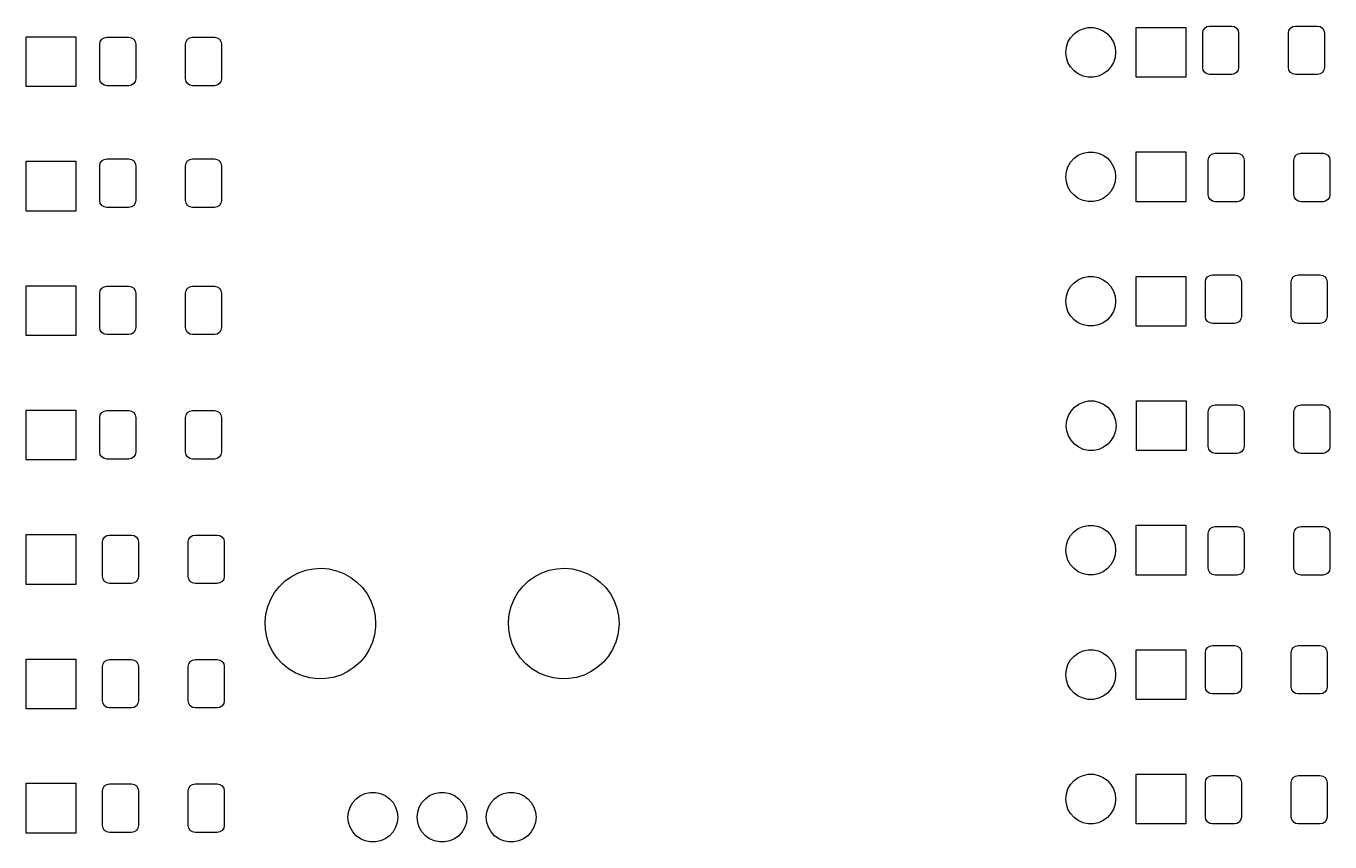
# Model space of a CAD drawing. Extents: x 0 to 360, y 0 to 260.
# Drawn here: x 182.97 to 230.12, y 166.68 to 196.18 of the extents above; entities that cross this region are included whole.
import ezdxf

# ---------------------------------------------------------------- set-up
doc = ezdxf.new("R2010")
doc.units = 0
doc.layers.add('BLACK', color=7, linetype='CONTINUOUS')

msp = doc.modelspace()

# ---------------------------------------------------------------- linework, layer by layer
at = {"layer": 'BLACK', "linetype": 'CONTINUOUS'}
for p, q in [((223.107, 194.326), (223.107, 196.126)), ((223.107, 196.126), (224.907, 196.126)), ((224.907, 196.126), (224.907, 194.326)), ((225.588, 196.103), (225.669, 196.157)), ((225.669, 196.157), (225.765, 196.176)), ((225.765, 196.176), (226.565, 196.176)), ((226.565, 196.176), (226.66, 196.157)), ((226.66, 196.157), (226.742, 196.103)), ((228.688, 196.103), (228.769, 196.157)), ((228.769, 196.157), (228.865, 196.176)), ((228.865, 196.176), (229.665, 196.176)), ((229.665, 196.176), (229.76, 196.157)), ((229.76, 196.157), (229.842, 196.103)), ((182.97, 193.986), (182.97, 195.786)), ((182.97, 195.786), (184.77, 195.786)), ((184.77, 195.786), (184.77, 193.986)), ((185.653, 195.617), (185.708, 195.698)), ((185.708, 195.698), (185.789, 195.752)), ((185.789, 195.752), (185.884, 195.771)), ((185.884, 195.771), (186.684, 195.771)), ((186.684, 195.771), (186.78, 195.752)), ((186.78, 195.752), (186.861, 195.698)), ((186.861, 195.698), (186.915, 195.617)), ((188.753, 195.617), (188.808, 195.698)), ((188.808, 195.698), (188.889, 195.752)), ((188.889, 195.752), (188.984, 195.771)), ((188.984, 195.771), (189.784, 195.771)), ((189.784, 195.771), (189.88, 195.752)), ((189.88, 195.752), (189.961, 195.698)), ((189.961, 195.698), (190.015, 195.617)), ((220.644, 195.592), (220.738, 195.755)), ((220.738, 195.755), (220.864, 195.895)), ((220.864, 195.895), (221.017, 196.006)), ((221.017, 196.006), (221.188, 196.082)), ((221.188, 196.082), (221.373, 196.121)), ((221.373, 196.121), (221.561, 196.121)), ((221.561, 196.121), (221.745, 196.082)), ((221.745, 196.082), (221.917, 196.006)), ((221.917, 196.006), (222.069, 195.895)), ((222.069, 195.895), (222.195, 195.755)), ((222.195, 195.755), (222.289, 195.592)), ((225.515, 195.926), (225.534, 196.022)), ((225.515, 194.676), (225.515, 195.926)), ((225.534, 196.022), (225.588, 196.103)), ((226.742, 196.103), (226.796, 196.022)), ((226.796, 196.022), (226.815, 195.926)), ((226.815, 195.926), (226.815, 194.676)), ((228.615, 195.926), (228.634, 196.022)), ((228.615, 194.676), (228.615, 195.926)), ((228.634, 196.022), (228.688, 196.103)), ((229.842, 196.103), (229.896, 196.022)), ((229.896, 196.022), (229.915, 195.926)), ((229.915, 195.926), (229.915, 194.676)), ((185.634, 195.521), (185.653, 195.617)), ((185.634, 194.271), (185.634, 195.521)), ((186.915, 195.617), (186.934, 195.521)), ((186.934, 195.521), (186.934, 194.271)), ((188.734, 195.521), (188.753, 195.617)), ((188.734, 194.271), (188.734, 195.521)), ((190.015, 195.617), (190.034, 195.521)), ((190.034, 195.521), (190.034, 194.271)), ((220.567, 195.226), (220.586, 195.414)), ((220.586, 195.039), (220.567, 195.226)), ((220.586, 195.414), (220.644, 195.592)), ((222.289, 195.592), (222.347, 195.414)), ((222.347, 195.414), (222.367, 195.226)), ((222.367, 195.226), (222.347, 195.039)), ((220.644, 194.86), (220.586, 195.039)), ((220.738, 194.697), (220.644, 194.86)), ((222.289, 194.86), (222.195, 194.697)), ((222.347, 195.039), (222.289, 194.86)), ((185.653, 194.176), (185.634, 194.271)), ((186.934, 194.271), (186.915, 194.176)), ((188.753, 194.176), (188.734, 194.271)), ((190.034, 194.271), (190.015, 194.176)), ((220.864, 194.558), (220.738, 194.697)), ((221.017, 194.447), (220.864, 194.558)), ((221.188, 194.37), (221.017, 194.447)), ((221.373, 194.331), (221.188, 194.37)), ((221.561, 194.331), (221.373, 194.331)), ((221.745, 194.37), (221.561, 194.331)), ((221.917, 194.447), (221.745, 194.37)), ((222.069, 194.558), (221.917, 194.447)), ((222.195, 194.697), (222.069, 194.558)), ((224.907, 194.326), (223.107, 194.326)), ((225.534, 194.58), (225.515, 194.676)), ((225.588, 194.499), (225.534, 194.58)), ((225.669, 194.445), (225.588, 194.499)), ((225.765, 194.426), (225.669, 194.445)), ((226.565, 194.426), (225.765, 194.426)), ((226.66, 194.445), (226.565, 194.426)), ((226.742, 194.499), (226.66, 194.445)), ((226.796, 194.58), (226.742, 194.499)), ((226.815, 194.676), (226.796, 194.58)), ((228.634, 194.58), (228.615, 194.676)), ((228.688, 194.499), (228.634, 194.58)), ((228.769, 194.445), (228.688, 194.499)), ((228.865, 194.426), (228.769, 194.445)), ((229.665, 194.426), (228.865, 194.426)), ((229.76, 194.445), (229.665, 194.426)), ((229.842, 194.499), (229.76, 194.445)), ((229.896, 194.58), (229.842, 194.499)), ((229.915, 194.676), (229.896, 194.58)), ((184.77, 193.986), (182.97, 193.986)), ((185.708, 194.094), (185.653, 194.176)), ((185.789, 194.04), (185.708, 194.094)), ((185.884, 194.021), (185.789, 194.04)), ((186.684, 194.021), (185.884, 194.021)), ((186.78, 194.04), (186.684, 194.021)), ((186.861, 194.094), (186.78, 194.04)), ((186.915, 194.176), (186.861, 194.094)), ((188.808, 194.094), (188.753, 194.176)), ((188.889, 194.04), (188.808, 194.094)), ((188.984, 194.021), (188.889, 194.04)), ((189.784, 194.021), (188.984, 194.021)), ((189.88, 194.04), (189.784, 194.021)), ((189.961, 194.094), (189.88, 194.04)), ((190.015, 194.176), (189.961, 194.094)), ((220.864, 191.395), (221.017, 191.506)), ((221.017, 191.506), (221.188, 191.582)), ((221.188, 191.582), (221.373, 191.621)), ((221.373, 191.621), (221.561, 191.621)), ((221.561, 191.621), (221.745, 191.582)), ((221.745, 191.582), (221.917, 191.506)), ((221.917, 191.506), (222.069, 191.395)), ((223.107, 189.826), (223.107, 191.626)), ((223.107, 191.626), (224.907, 191.626)), ((224.907, 191.626), (224.907, 189.826)), ((225.715, 191.326), (225.734, 191.422)), ((225.734, 191.422), (225.788, 191.503)), ((225.788, 191.503), (225.869, 191.557)), ((225.869, 191.557), (225.965, 191.576)), ((225.965, 191.576), (226.765, 191.576)), ((226.765, 191.576), (226.86, 191.557)), ((226.86, 191.557), (226.942, 191.503)), ((226.942, 191.503), (226.996, 191.422)), ((226.996, 191.422), (227.015, 191.326)), ((228.815, 191.326), (228.834, 191.422)), ((228.834, 191.422), (228.888, 191.503)), ((228.888, 191.503), (228.969, 191.557)), ((228.969, 191.557), (229.065, 191.576)), ((229.065, 191.576), (229.865, 191.576)), ((229.865, 191.576), (229.96, 191.557)), ((229.96, 191.557), (230.042, 191.503)), ((230.042, 191.503), (230.096, 191.422)), ((230.096, 191.422), (230.115, 191.326)), ((182.97, 189.486), (182.97, 191.286)), ((182.97, 191.286), (184.77, 191.286)), ((184.77, 191.286), (184.77, 189.486)), ((185.634, 191.121), (185.653, 191.217)), ((185.634, 189.871), (185.634, 191.121)), ((185.653, 191.217), (185.708, 191.298)), ((185.708, 191.298), (185.789, 191.352)), ((185.789, 191.352), (185.884, 191.371)), ((185.884, 191.371), (186.684, 191.371)), ((186.684, 191.371), (186.78, 191.352)), ((186.78, 191.352), (186.861, 191.298)), ((186.861, 191.298), (186.915, 191.217)), ((186.915, 191.217), (186.934, 191.121)), ((186.934, 191.121), (186.934, 189.871)), ((188.734, 191.121), (188.753, 191.217)), ((188.734, 189.871), (188.734, 191.121)), ((188.753, 191.217), (188.808, 191.298)), ((188.808, 191.298), (188.889, 191.352)), ((188.889, 191.352), (188.984, 191.371)), ((188.984, 191.371), (189.784, 191.371)), ((189.784, 191.371), (189.88, 191.352)), ((189.88, 191.352), (189.961, 191.298)), ((189.961, 191.298), (190.015, 191.217)), ((190.015, 191.217), (190.034, 191.121)), ((190.034, 191.121), (190.034, 189.871)), ((220.586, 190.914), (220.644, 191.092)), ((220.644, 191.092), (220.738, 191.255)), ((220.738, 191.255), (220.864, 191.395)), ((222.069, 191.395), (222.195, 191.255)), ((222.195, 191.255), (222.289, 191.092)), ((222.289, 191.092), (222.347, 190.914)), ((225.715, 190.076), (225.715, 191.326)), ((227.015, 191.326), (227.015, 190.076)), ((228.815, 190.076), (228.815, 191.326)), ((230.115, 191.326), (230.115, 190.076)), ((220.567, 190.726), (220.586, 190.914)), ((220.586, 190.539), (220.567, 190.726)), ((220.644, 190.36), (220.586, 190.539)), ((222.347, 190.539), (222.289, 190.36)), ((222.347, 190.914), (222.367, 190.726)), ((222.367, 190.726), (222.347, 190.539)), ((220.738, 190.197), (220.644, 190.36)), ((220.864, 190.058), (220.738, 190.197)), ((221.017, 189.947), (220.864, 190.058)), ((222.069, 190.058), (221.917, 189.947)), ((222.195, 190.197), (222.069, 190.058)), ((222.289, 190.36), (222.195, 190.197)), ((225.734, 189.98), (225.715, 190.076)), ((227.015, 190.076), (226.996, 189.98)), ((228.834, 189.98), (228.815, 190.076)), ((230.115, 190.076), (230.096, 189.98)), ((185.653, 189.776), (185.634, 189.871)), ((185.708, 189.694), (185.653, 189.776)), ((185.789, 189.64), (185.708, 189.694)), ((185.884, 189.621), (185.789, 189.64)), ((186.684, 189.621), (185.884, 189.621)), ((186.78, 189.64), (186.684, 189.621)), ((186.861, 189.694), (186.78, 189.64)), ((186.915, 189.776), (186.861, 189.694)), ((186.934, 189.871), (186.915, 189.776)), ((188.753, 189.776), (188.734, 189.871)), ((188.808, 189.694), (188.753, 189.776)), ((188.889, 189.64), (188.808, 189.694)), ((188.984, 189.621), (188.889, 189.64)), ((189.784, 189.621), (188.984, 189.621)), ((189.88, 189.64), (189.784, 189.621)), ((189.961, 189.694), (189.88, 189.64)), ((190.015, 189.776), (189.961, 189.694)), ((190.034, 189.871), (190.015, 189.776)), ((221.188, 189.87), (221.017, 189.947)), ((221.373, 189.831), (221.188, 189.87)), ((221.561, 189.831), (221.373, 189.831)), ((221.745, 189.87), (221.561, 189.831)), ((221.917, 189.947), (221.745, 189.87)), ((224.907, 189.826), (223.107, 189.826)), ((225.788, 189.899), (225.734, 189.98)), ((225.869, 189.845), (225.788, 189.899)), ((225.965, 189.826), (225.869, 189.845)), ((226.765, 189.826), (225.965, 189.826)), ((226.86, 189.845), (226.765, 189.826)), ((226.942, 189.899), (226.86, 189.845)), ((226.996, 189.98), (226.942, 189.899)), ((228.888, 189.899), (228.834, 189.98)), ((228.969, 189.845), (228.888, 189.899)), ((229.065, 189.826), (228.969, 189.845)), ((229.865, 189.826), (229.065, 189.826)), ((229.96, 189.845), (229.865, 189.826)), ((230.042, 189.899), (229.96, 189.845)), ((230.096, 189.98), (230.042, 189.899)), ((184.77, 189.486), (182.97, 189.486)), ((225.769, 187.157), (225.865, 187.176)), ((225.865, 187.176), (226.665, 187.176)), ((226.665, 187.176), (226.76, 187.157)), ((228.869, 187.157), (228.965, 187.176)), ((228.965, 187.176), (229.765, 187.176)), ((229.765, 187.176), (229.86, 187.157)), ((182.97, 184.986), (182.97, 186.786)), ((182.97, 186.786), (184.77, 186.786)), ((184.77, 186.786), (184.77, 184.986)), ((185.653, 186.617), (185.708, 186.698)), ((185.708, 186.698), (185.789, 186.752)), ((185.789, 186.752), (185.884, 186.771)), ((185.884, 186.771), (186.684, 186.771)), ((186.684, 186.771), (186.78, 186.752)), ((186.78, 186.752), (186.861, 186.698)), ((186.861, 186.698), (186.915, 186.617)), ((188.753, 186.617), (188.808, 186.698)), ((188.808, 186.698), (188.889, 186.752)), ((188.889, 186.752), (188.984, 186.771)), ((188.984, 186.771), (189.784, 186.771)), ((189.784, 186.771), (189.88, 186.752)), ((189.88, 186.752), (189.961, 186.698)), ((189.961, 186.698), (190.015, 186.617)), ((220.644, 186.592), (220.738, 186.755)), ((220.738, 186.755), (220.864, 186.895)), ((220.864, 186.895), (221.017, 187.006)), ((221.017, 187.006), (221.188, 187.082)), ((221.188, 187.082), (221.373, 187.121)), ((221.373, 187.121), (221.561, 187.121)), ((221.561, 187.121), (221.745, 187.082)), ((221.745, 187.082), (221.917, 187.006)), ((221.917, 187.006), (222.069, 186.895)), ((222.069, 186.895), (222.195, 186.755)), ((222.195, 186.755), (222.289, 186.592)), ((223.107, 185.326), (223.107, 187.126)), ((223.107, 187.126), (224.907, 187.126)), ((224.907, 187.126), (224.907, 185.326)), ((225.615, 186.926), (225.634, 187.022)), ((225.615, 185.676), (225.615, 186.926)), ((225.634, 187.022), (225.688, 187.103)), ((225.688, 187.103), (225.769, 187.157)), ((226.76, 187.157), (226.842, 187.103)), ((226.842, 187.103), (226.896, 187.022)), ((226.896, 187.022), (226.915, 186.926)), ((226.915, 186.926), (226.915, 185.676)), ((228.715, 186.926), (228.734, 187.022)), ((228.715, 185.676), (228.715, 186.926)), ((228.734, 187.022), (228.788, 187.103)), ((228.788, 187.103), (228.869, 187.157)), ((229.86, 187.157), (229.942, 187.103)), ((229.942, 187.103), (229.996, 187.022)), ((229.996, 187.022), (230.015, 186.926)), ((230.015, 186.926), (230.015, 185.676)), ((185.634, 186.521), (185.653, 186.617)), ((185.634, 185.271), (185.634, 186.521)), ((186.915, 186.617), (186.934, 186.521)), ((186.934, 186.521), (186.934, 185.271)), ((188.734, 186.521), (188.753, 186.617)), ((188.734, 185.271), (188.734, 186.521)), ((190.015, 186.617), (190.034, 186.521)), ((190.034, 186.521), (190.034, 185.271)), ((220.567, 186.226), (220.586, 186.414)), ((220.586, 186.039), (220.567, 186.226)), ((220.586, 186.414), (220.644, 186.592)), ((222.289, 186.592), (222.347, 186.414)), ((222.347, 186.414), (222.367, 186.226)), ((222.367, 186.226), (222.347, 186.039)), ((220.644, 185.86), (220.586, 186.039)), ((220.738, 185.697), (220.644, 185.86)), ((222.289, 185.86), (222.195, 185.697)), ((222.347, 186.039), (222.289, 185.86)), ((220.864, 185.558), (220.738, 185.697)), ((221.017, 185.447), (220.864, 185.558)), ((221.188, 185.37), (221.017, 185.447)), ((221.373, 185.331), (221.188, 185.37)), ((221.561, 185.331), (221.373, 185.331)), ((221.745, 185.37), (221.561, 185.331)), ((221.917, 185.447), (221.745, 185.37)), ((222.069, 185.558), (221.917, 185.447)), ((222.195, 185.697), (222.069, 185.558)), ((224.907, 185.326), (223.107, 185.326)), ((225.634, 185.58), (225.615, 185.676)), ((225.688, 185.499), (225.634, 185.58)), ((225.769, 185.445), (225.688, 185.499)), ((225.865, 185.426), (225.769, 185.445)), ((226.665, 185.426), (225.865, 185.426)), ((226.76, 185.445), (226.665, 185.426)), ((226.842, 185.499), (226.76, 185.445)), ((226.896, 185.58), (226.842, 185.499)), ((226.915, 185.676), (226.896, 185.58)), ((228.734, 185.58), (228.715, 185.676)), ((228.788, 185.499), (228.734, 185.58)), ((228.869, 185.445), (228.788, 185.499)), ((228.965, 185.426), (228.869, 185.445)), ((229.765, 185.426), (228.965, 185.426)), ((229.86, 185.445), (229.765, 185.426)), ((229.942, 185.499), (229.86, 185.445)), ((229.996, 185.58), (229.942, 185.499)), ((230.015, 185.676), (229.996, 185.58)), ((184.77, 184.986), (182.97, 184.986)), ((185.653, 185.176), (185.634, 185.271)), ((185.708, 185.094), (185.653, 185.176)), ((185.789, 185.04), (185.708, 185.094)), ((185.884, 185.021), (185.789, 185.04)), ((186.684, 185.021), (185.884, 185.021)), ((186.78, 185.04), (186.684, 185.021)), ((186.861, 185.094), (186.78, 185.04)), ((186.915, 185.176), (186.861, 185.094)), ((186.934, 185.271), (186.915, 185.176)), ((188.753, 185.176), (188.734, 185.271)), ((188.808, 185.094), (188.753, 185.176)), ((188.889, 185.04), (188.808, 185.094)), ((188.984, 185.021), (188.889, 185.04)), ((189.784, 185.021), (188.984, 185.021)), ((189.88, 185.04), (189.784, 185.021)), ((189.961, 185.094), (189.88, 185.04)), ((190.015, 185.176), (189.961, 185.094)), ((190.034, 185.271), (190.015, 185.176)), ((220.879, 182.395), (221.032, 182.506)), ((221.032, 182.506), (221.203, 182.582)), ((221.203, 182.582), (221.388, 182.621)), ((221.388, 182.621), (221.576, 182.621)), ((221.576, 182.621), (221.76, 182.582)), ((221.76, 182.582), (221.932, 182.506)), ((221.932, 182.506), (222.084, 182.395)), ((223.122, 180.826), (223.122, 182.626)), ((223.122, 182.626), (224.922, 182.626)), ((224.922, 182.626), (224.922, 180.826)), ((225.788, 182.403), (225.869, 182.457)), ((225.869, 182.457), (225.965, 182.476)), ((225.965, 182.476), (226.765, 182.476)), ((226.765, 182.476), (226.86, 182.457)), ((226.86, 182.457), (226.942, 182.403)), ((228.888, 182.403), (228.969, 182.457)), ((228.969, 182.457), (229.065, 182.476)), ((229.065, 182.476), (229.865, 182.476)), ((229.865, 182.476), (229.96, 182.457)), ((229.96, 182.457), (230.042, 182.403)), ((182.97, 180.486), (182.97, 182.286)), ((182.97, 182.286), (184.77, 182.286)), ((184.77, 182.286), (184.77, 180.486)), ((185.634, 182.021), (185.653, 182.117)), ((185.634, 180.771), (185.634, 182.021)), ((185.653, 182.117), (185.708, 182.198)), ((185.708, 182.198), (185.789, 182.252)), ((185.789, 182.252), (185.884, 182.271)), ((185.884, 182.271), (186.684, 182.271)), ((186.684, 182.271), (186.78, 182.252)), ((186.78, 182.252), (186.861, 182.198)), ((186.861, 182.198), (186.915, 182.117)), ((186.915, 182.117), (186.934, 182.021)), ((186.934, 182.021), (186.934, 180.771)), ((188.734, 182.021), (188.753, 182.117)), ((188.734, 180.771), (188.734, 182.021)), ((188.753, 182.117), (188.808, 182.198)), ((188.808, 182.198), (188.889, 182.252)), ((188.889, 182.252), (188.984, 182.271)), ((188.984, 182.271), (189.784, 182.271)), ((189.784, 182.271), (189.88, 182.252)), ((189.88, 182.252), (189.961, 182.198)), ((189.961, 182.198), (190.015, 182.117)), ((190.015, 182.117), (190.034, 182.021)), ((190.034, 182.021), (190.034, 180.771)), ((220.601, 181.914), (220.659, 182.092)), ((220.659, 182.092), (220.753, 182.255)), ((220.753, 182.255), (220.879, 182.395)), ((222.084, 182.395), (222.21, 182.255)), ((222.21, 182.255), (222.304, 182.092)), ((222.304, 182.092), (222.362, 181.914)), ((225.715, 182.226), (225.734, 182.322)), ((225.715, 180.976), (225.715, 182.226)), ((225.734, 182.322), (225.788, 182.403)), ((226.942, 182.403), (226.996, 182.322)), ((226.996, 182.322), (227.015, 182.226)), ((227.015, 182.226), (227.015, 180.976)), ((228.815, 182.226), (228.834, 182.322)), ((228.815, 180.976), (228.815, 182.226)), ((228.834, 182.322), (228.888, 182.403)), ((230.042, 182.403), (230.096, 182.322)), ((230.096, 182.322), (230.115, 182.226)), ((230.115, 182.226), (230.115, 180.976)), ((220.582, 181.726), (220.601, 181.914)), ((220.601, 181.539), (220.582, 181.726)), ((220.659, 181.36), (220.601, 181.539)), ((222.362, 181.539), (222.304, 181.36)), ((222.362, 181.914), (222.382, 181.726)), ((222.382, 181.726), (222.362, 181.539)), ((220.753, 181.197), (220.659, 181.36)), ((220.879, 181.058), (220.753, 181.197)), ((221.032, 180.947), (220.879, 181.058)), ((222.084, 181.058), (221.932, 180.947)), ((222.21, 181.197), (222.084, 181.058)), ((222.304, 181.36), (222.21, 181.197)), ((185.653, 180.676), (185.634, 180.771)), ((185.708, 180.594), (185.653, 180.676)), ((185.789, 180.54), (185.708, 180.594)), ((186.861, 180.594), (186.78, 180.54)), ((186.915, 180.676), (186.861, 180.594)), ((186.934, 180.771), (186.915, 180.676)), ((188.753, 180.676), (188.734, 180.771)), ((188.808, 180.594), (188.753, 180.676)), ((188.889, 180.54), (188.808, 180.594)), ((189.961, 180.594), (189.88, 180.54)), ((190.015, 180.676), (189.961, 180.594)), ((190.034, 180.771), (190.015, 180.676)), ((221.203, 180.87), (221.032, 180.947)), ((221.388, 180.831), (221.203, 180.87)), ((221.576, 180.831), (221.388, 180.831)), ((221.76, 180.87), (221.576, 180.831)), ((221.932, 180.947), (221.76, 180.87)), ((224.922, 180.826), (223.122, 180.826)), ((225.734, 180.88), (225.715, 180.976)), ((225.788, 180.799), (225.734, 180.88)), ((225.869, 180.745), (225.788, 180.799)), ((225.965, 180.726), (225.869, 180.745)), ((226.765, 180.726), (225.965, 180.726)), ((226.86, 180.745), (226.765, 180.726)), ((226.942, 180.799), (226.86, 180.745)), ((226.996, 180.88), (226.942, 180.799)), ((227.015, 180.976), (226.996, 180.88)), ((228.834, 180.88), (228.815, 180.976)), ((228.888, 180.799), (228.834, 180.88)), ((228.969, 180.745), (228.888, 180.799)), ((229.065, 180.726), (228.969, 180.745)), ((229.865, 180.726), (229.065, 180.726)), ((229.96, 180.745), (229.865, 180.726)), ((230.042, 180.799), (229.96, 180.745)), ((230.096, 180.88), (230.042, 180.799)), ((230.115, 180.976), (230.096, 180.88)), ((184.77, 180.486), (182.97, 180.486)), ((185.884, 180.521), (185.789, 180.54)), ((186.684, 180.521), (185.884, 180.521)), ((186.78, 180.54), (186.684, 180.521)), ((188.984, 180.521), (188.889, 180.54)), ((189.784, 180.521), (188.984, 180.521)), ((189.88, 180.54), (189.784, 180.521)), ((182.97, 175.986), (182.97, 177.786)), ((182.97, 177.786), (184.77, 177.786)), ((184.77, 177.786), (184.77, 175.986)), ((185.808, 177.698), (185.889, 177.752)), ((185.889, 177.752), (185.984, 177.771)), ((185.984, 177.771), (186.784, 177.771)), ((186.784, 177.771), (186.88, 177.752)), ((186.88, 177.752), (186.961, 177.698)), ((188.908, 177.698), (188.989, 177.752)), ((188.989, 177.752), (189.084, 177.771)), ((189.084, 177.771), (189.884, 177.771)), ((189.884, 177.771), (189.98, 177.752)), ((189.98, 177.752), (190.061, 177.698)), ((220.644, 177.592), (220.738, 177.755)), ((220.738, 177.755), (220.864, 177.895)), ((220.864, 177.895), (221.017, 178.006)), ((221.017, 178.006), (221.188, 178.082)), ((221.188, 178.082), (221.373, 178.121)), ((221.373, 178.121), (221.561, 178.121)), ((221.561, 178.121), (221.745, 178.082)), ((221.745, 178.082), (221.917, 178.006)), ((221.917, 178.006), (222.069, 177.895)), ((222.069, 177.895), (222.195, 177.755)), ((222.195, 177.755), (222.289, 177.592)), ((223.107, 176.326), (223.107, 178.126)), ((223.107, 178.126), (224.907, 178.126)), ((224.907, 178.126), (224.907, 176.326)), ((225.715, 177.826), (225.734, 177.922)), ((225.715, 176.576), (225.715, 177.826)), ((225.734, 177.922), (225.788, 178.003)), ((225.788, 178.003), (225.869, 178.057)), ((225.869, 178.057), (225.965, 178.076)), ((225.965, 178.076), (226.765, 178.076)), ((226.765, 178.076), (226.86, 178.057)), ((226.86, 178.057), (226.942, 178.003)), ((226.942, 178.003), (226.996, 177.922)), ((226.996, 177.922), (227.015, 177.826)), ((227.015, 177.826), (227.015, 176.576)), ((228.815, 177.826), (228.834, 177.922)), ((228.815, 176.576), (228.815, 177.826)), ((228.834, 177.922), (228.888, 178.003)), ((228.888, 178.003), (228.969, 178.057)), ((228.969, 178.057), (229.065, 178.076)), ((229.065, 178.076), (229.865, 178.076)), ((229.865, 178.076), (229.96, 178.057)), ((229.96, 178.057), (230.042, 178.003)), ((230.042, 178.003), (230.096, 177.922)), ((230.096, 177.922), (230.115, 177.826)), ((230.115, 177.826), (230.115, 176.576)), ((185.734, 177.521), (185.753, 177.617)), ((185.734, 176.271), (185.734, 177.521)), ((185.753, 177.617), (185.808, 177.698)), ((186.961, 177.698), (187.015, 177.617)), ((187.015, 177.617), (187.034, 177.521)), ((187.034, 177.521), (187.034, 176.271)), ((188.834, 177.521), (188.853, 177.617)), ((188.834, 176.271), (188.834, 177.521)), ((188.853, 177.617), (188.908, 177.698)), ((190.061, 177.698), (190.115, 177.617)), ((190.115, 177.617), (190.134, 177.521)), ((190.134, 177.521), (190.134, 176.271)), ((220.567, 177.226), (220.586, 177.414)), ((220.586, 177.414), (220.644, 177.592)), ((222.289, 177.592), (222.347, 177.414)), ((222.347, 177.414), (222.367, 177.226)), ((220.586, 177.039), (220.567, 177.226)), ((220.644, 176.86), (220.586, 177.039)), ((220.738, 176.697), (220.644, 176.86)), ((222.289, 176.86), (222.195, 176.697)), ((222.347, 177.039), (222.289, 176.86)), ((222.367, 177.226), (222.347, 177.039)), ((192.565, 176.275), (192.816, 176.406)), ((192.816, 176.406), (193.082, 176.499)), ((193.082, 176.499), (193.359, 176.554)), ((193.359, 176.554), (193.641, 176.57)), ((193.641, 176.57), (193.923, 176.545)), ((193.923, 176.545), (194.198, 176.482)), ((194.198, 176.482), (194.462, 176.38)), ((194.462, 176.38), (194.708, 176.242)), ((201.365, 176.275), (201.616, 176.406)), ((201.616, 176.406), (201.882, 176.499)), ((201.882, 176.499), (202.159, 176.554)), ((202.159, 176.554), (202.441, 176.57)), ((202.441, 176.57), (202.723, 176.545)), ((202.723, 176.545), (202.998, 176.482)), ((202.998, 176.482), (203.262, 176.38)), ((203.262, 176.38), (203.508, 176.242)), ((220.864, 176.558), (220.738, 176.697)), ((221.017, 176.447), (220.864, 176.558)), ((221.188, 176.37), (221.017, 176.447)), ((221.373, 176.331), (221.188, 176.37)), ((221.561, 176.331), (221.373, 176.331)), ((221.745, 176.37), (221.561, 176.331)), ((221.917, 176.447), (221.745, 176.37)), ((222.069, 176.558), (221.917, 176.447)), ((222.195, 176.697), (222.069, 176.558)), ((224.907, 176.326), (223.107, 176.326)), ((225.734, 176.48), (225.715, 176.576)), ((225.788, 176.399), (225.734, 176.48)), ((225.869, 176.345), (225.788, 176.399)), ((225.965, 176.326), (225.869, 176.345)), ((226.765, 176.326), (225.965, 176.326)), ((226.86, 176.345), (226.765, 176.326)), ((226.942, 176.399), (226.86, 176.345)), ((226.996, 176.48), (226.942, 176.399)), ((227.015, 176.576), (226.996, 176.48)), ((228.834, 176.48), (228.815, 176.576)), ((228.888, 176.399), (228.834, 176.48)), ((228.969, 176.345), (228.888, 176.399)), ((229.065, 176.326), (228.969, 176.345)), ((229.865, 176.326), (229.065, 176.326)), ((229.96, 176.345), (229.865, 176.326)), ((230.042, 176.399), (229.96, 176.345)), ((230.096, 176.48), (230.042, 176.399)), ((230.115, 176.576), (230.096, 176.48)), ((184.77, 175.986), (182.97, 175.986)), ((185.753, 176.176), (185.734, 176.271)), ((185.808, 176.094), (185.753, 176.176)), ((185.889, 176.04), (185.808, 176.094)), ((185.984, 176.021), (185.889, 176.04)), ((186.784, 176.021), (185.984, 176.021)), ((186.88, 176.04), (186.784, 176.021)), ((186.961, 176.094), (186.88, 176.04)), ((187.015, 176.176), (186.961, 176.094)), ((187.034, 176.271), (187.015, 176.176)), ((188.853, 176.176), (188.834, 176.271)), ((188.908, 176.094), (188.853, 176.176)), ((188.989, 176.04), (188.908, 176.094)), ((189.084, 176.021), (188.989, 176.04)), ((189.884, 176.021), (189.084, 176.021)), ((189.98, 176.04), (189.884, 176.021)), ((190.061, 176.094), (189.98, 176.04)), ((190.115, 176.176), (190.061, 176.094)), ((190.134, 176.271), (190.115, 176.176)), ((191.956, 175.694), (192.131, 175.916)), ((192.131, 175.916), (192.335, 176.111)), ((192.335, 176.111), (192.565, 176.275)), ((194.708, 176.242), (194.933, 176.07)), ((194.933, 176.07), (195.131, 175.869)), ((195.131, 175.869), (195.299, 175.642)), ((200.756, 175.694), (200.931, 175.916)), ((200.931, 175.916), (201.135, 176.111)), ((201.135, 176.111), (201.365, 176.275)), ((203.508, 176.242), (203.733, 176.07)), ((203.733, 176.07), (203.931, 175.869)), ((203.931, 175.869), (204.099, 175.642)), ((191.708, 175.188), (191.814, 175.45)), ((191.814, 175.45), (191.956, 175.694)), ((195.299, 175.642), (195.433, 175.393)), ((195.433, 175.393), (195.531, 175.128)), ((200.508, 175.188), (200.614, 175.45)), ((200.614, 175.45), (200.756, 175.694)), ((204.099, 175.642), (204.233, 175.393)), ((204.233, 175.393), (204.331, 175.128)), ((191.611, 174.633), (191.64, 174.914)), ((191.64, 174.914), (191.708, 175.188)), ((195.531, 175.128), (195.59, 174.852)), ((200.411, 174.633), (200.44, 174.914)), ((200.44, 174.914), (200.508, 175.188)), ((204.331, 175.128), (204.39, 174.852)), ((191.622, 174.351), (191.611, 174.633)), ((195.606, 174.444), (195.568, 174.164)), ((195.59, 174.852), (195.61, 174.57)), ((195.61, 174.57), (195.606, 174.444)), ((200.422, 174.351), (200.411, 174.633)), ((204.406, 174.444), (204.368, 174.164)), ((204.39, 174.852), (204.41, 174.57)), ((204.41, 174.57), (204.406, 174.444)), ((191.673, 174.073), (191.622, 174.351)), ((191.762, 173.805), (191.673, 174.073)), ((195.568, 174.164), (195.492, 173.893)), ((200.473, 174.073), (200.422, 174.351)), ((200.562, 173.805), (200.473, 174.073)), ((204.368, 174.164), (204.292, 173.893)), ((191.889, 173.552), (191.762, 173.805)), ((192.049, 173.32), (191.889, 173.552)), ((195.378, 173.634), (195.228, 173.394)), ((195.492, 173.893), (195.378, 173.634)), ((200.689, 173.552), (200.562, 173.805)), ((200.849, 173.32), (200.689, 173.552)), ((204.178, 173.634), (204.028, 173.394)), ((204.292, 173.893), (204.178, 173.634)), ((220.864, 173.395), (221.017, 173.506)), ((221.017, 173.506), (221.188, 173.582)), ((221.188, 173.582), (221.373, 173.621)), ((221.373, 173.621), (221.561, 173.621)), ((221.561, 173.621), (221.745, 173.582)), ((221.745, 173.582), (221.917, 173.506)), ((221.917, 173.506), (222.069, 173.395)), ((223.107, 171.826), (223.107, 173.626)), ((223.107, 173.626), (224.907, 173.626)), ((224.907, 173.626), (224.907, 171.826)), ((225.615, 173.526), (225.634, 173.622)), ((225.615, 172.276), (225.615, 173.526)), ((225.634, 173.622), (225.688, 173.703)), ((225.688, 173.703), (225.769, 173.757)), ((225.769, 173.757), (225.865, 173.776)), ((225.865, 173.776), (226.665, 173.776)), ((226.665, 173.776), (226.76, 173.757)), ((226.76, 173.757), (226.842, 173.703)), ((226.842, 173.703), (226.896, 173.622)), ((226.896, 173.622), (226.915, 173.526)), ((226.915, 173.526), (226.915, 172.276)), ((228.715, 173.526), (228.734, 173.622)), ((228.715, 172.276), (228.715, 173.526)), ((228.734, 173.622), (228.788, 173.703)), ((228.788, 173.703), (228.869, 173.757)), ((228.869, 173.757), (228.965, 173.776)), ((228.965, 173.776), (229.765, 173.776)), ((229.765, 173.776), (229.86, 173.757)), ((229.86, 173.757), (229.942, 173.703)), ((229.942, 173.703), (229.996, 173.622)), ((229.996, 173.622), (230.015, 173.526)), ((230.015, 173.526), (230.015, 172.276)), ((182.97, 171.486), (182.97, 173.286)), ((182.97, 173.286), (184.77, 173.286)), ((184.77, 173.286), (184.77, 171.486)), ((185.734, 173.021), (185.753, 173.117)), ((185.753, 173.117), (185.808, 173.198)), ((185.808, 173.198), (185.889, 173.252)), ((185.889, 173.252), (185.984, 173.271)), ((185.984, 173.271), (186.784, 173.271)), ((186.784, 173.271), (186.88, 173.252)), ((186.88, 173.252), (186.961, 173.198)), ((186.961, 173.198), (187.015, 173.117)), ((187.015, 173.117), (187.034, 173.021)), ((188.834, 173.021), (188.853, 173.117)), ((188.853, 173.117), (188.908, 173.198)), ((188.908, 173.198), (188.989, 173.252)), ((188.989, 173.252), (189.084, 173.271)), ((189.084, 173.271), (189.884, 173.271)), ((189.884, 173.271), (189.98, 173.252)), ((189.98, 173.252), (190.061, 173.198)), ((190.061, 173.198), (190.115, 173.117)), ((190.115, 173.117), (190.134, 173.021)), ((192.241, 173.112), (192.049, 173.32)), ((192.46, 172.934), (192.241, 173.112)), ((195.046, 173.178), (194.836, 172.99)), ((195.228, 173.394), (195.046, 173.178)), ((201.041, 173.112), (200.849, 173.32)), ((201.26, 172.934), (201.041, 173.112)), ((203.846, 173.178), (203.636, 172.99)), ((204.028, 173.394), (203.846, 173.178)), ((220.586, 172.914), (220.644, 173.092)), ((220.644, 173.092), (220.738, 173.255)), ((220.738, 173.255), (220.864, 173.395)), ((222.069, 173.395), (222.195, 173.255)), ((222.195, 173.255), (222.289, 173.092)), ((222.289, 173.092), (222.347, 172.914)), ((185.734, 171.771), (185.734, 173.021)), ((187.034, 173.021), (187.034, 171.771)), ((188.834, 171.771), (188.834, 173.021)), ((190.134, 173.021), (190.134, 171.771)), ((192.702, 172.788), (192.46, 172.934)), ((192.962, 172.678), (192.702, 172.788)), ((193.235, 172.605), (192.962, 172.678)), ((193.516, 172.572), (193.235, 172.605)), ((193.798, 172.579), (193.516, 172.572)), ((194.077, 172.625), (193.798, 172.579)), ((194.346, 172.71), (194.077, 172.625)), ((194.601, 172.833), (194.346, 172.71)), ((194.836, 172.99), (194.601, 172.833)), ((201.502, 172.788), (201.26, 172.934)), ((201.762, 172.678), (201.502, 172.788)), ((202.035, 172.605), (201.762, 172.678)), ((202.316, 172.572), (202.035, 172.605)), ((202.598, 172.579), (202.316, 172.572)), ((202.877, 172.625), (202.598, 172.579)), ((203.146, 172.71), (202.877, 172.625)), ((203.401, 172.833), (203.146, 172.71)), ((203.636, 172.99), (203.401, 172.833)), ((220.567, 172.726), (220.586, 172.914)), ((220.586, 172.539), (220.567, 172.726)), ((222.347, 172.914), (222.367, 172.726)), ((222.367, 172.726), (222.347, 172.539)), ((220.644, 172.36), (220.586, 172.539)), ((220.738, 172.197), (220.644, 172.36)), ((220.864, 172.058), (220.738, 172.197)), ((222.195, 172.197), (222.069, 172.058)), ((222.289, 172.36), (222.195, 172.197)), ((222.347, 172.539), (222.289, 172.36)), ((225.634, 172.18), (225.615, 172.276)), ((225.688, 172.099), (225.634, 172.18)), ((225.769, 172.045), (225.688, 172.099)), ((226.842, 172.099), (226.76, 172.045)), ((226.896, 172.18), (226.842, 172.099)), ((226.915, 172.276), (226.896, 172.18)), ((228.734, 172.18), (228.715, 172.276)), ((228.788, 172.099), (228.734, 172.18)), ((228.869, 172.045), (228.788, 172.099)), ((229.942, 172.099), (229.86, 172.045)), ((229.996, 172.18), (229.942, 172.099)), ((230.015, 172.276), (229.996, 172.18)), ((185.753, 171.676), (185.734, 171.771)), ((185.808, 171.594), (185.753, 171.676)), ((187.015, 171.676), (186.961, 171.594)), ((187.034, 171.771), (187.015, 171.676)), ((188.853, 171.676), (188.834, 171.771)), ((188.908, 171.594), (188.853, 171.676)), ((190.115, 171.676), (190.061, 171.594)), ((190.134, 171.771), (190.115, 171.676)), ((221.017, 171.947), (220.864, 172.058)), ((221.188, 171.87), (221.017, 171.947)), ((221.373, 171.831), (221.188, 171.87)), ((221.561, 171.831), (221.373, 171.831)), ((221.745, 171.87), (221.561, 171.831)), ((221.917, 171.947), (221.745, 171.87)), ((222.069, 172.058), (221.917, 171.947)), ((224.907, 171.826), (223.107, 171.826)), ((225.865, 172.026), (225.769, 172.045)), ((226.665, 172.026), (225.865, 172.026)), ((226.76, 172.045), (226.665, 172.026)), ((228.965, 172.026), (228.869, 172.045)), ((229.765, 172.026), (228.965, 172.026)), ((229.86, 172.045), (229.765, 172.026)), ((184.77, 171.486), (182.97, 171.486)), ((185.889, 171.54), (185.808, 171.594)), ((185.984, 171.521), (185.889, 171.54)), ((186.784, 171.521), (185.984, 171.521)), ((186.88, 171.54), (186.784, 171.521)), ((186.961, 171.594), (186.88, 171.54)), ((188.989, 171.54), (188.908, 171.594)), ((189.084, 171.521), (188.989, 171.54)), ((189.884, 171.521), (189.084, 171.521)), ((189.98, 171.54), (189.884, 171.521)), ((190.061, 171.594), (189.98, 171.54)), ((182.97, 166.996), (182.97, 168.796)), ((182.97, 168.796), (184.77, 168.796)), ((184.77, 168.796), (184.77, 166.996)), ((220.738, 168.755), (220.864, 168.895)), ((220.864, 168.895), (221.017, 169.006)), ((221.017, 169.006), (221.188, 169.082)), ((221.188, 169.082), (221.373, 169.121)), ((221.373, 169.121), (221.561, 169.121)), ((221.561, 169.121), (221.745, 169.082)), ((221.745, 169.082), (221.917, 169.006)), ((221.917, 169.006), (222.069, 168.895)), ((222.069, 168.895), (222.195, 168.755)), ((223.107, 167.326), (223.107, 169.126)), ((223.107, 169.126), (224.907, 169.126)), ((224.907, 169.126), (224.907, 167.326)), ((225.615, 168.826), (225.634, 168.922)), ((225.615, 167.576), (225.615, 168.826)), ((225.634, 168.922), (225.688, 169.003)), ((225.688, 169.003), (225.769, 169.057)), ((225.769, 169.057), (225.865, 169.076)), ((225.865, 169.076), (226.665, 169.076)), ((226.665, 169.076), (226.76, 169.057)), ((226.76, 169.057), (226.842, 169.003)), ((226.842, 169.003), (226.896, 168.922)), ((226.896, 168.922), (226.915, 168.826)), ((226.915, 168.826), (226.915, 167.576)), ((228.715, 168.826), (228.734, 168.922)), ((228.715, 167.576), (228.715, 168.826)), ((228.734, 168.922), (228.788, 169.003)), ((228.788, 169.003), (228.869, 169.057)), ((228.869, 169.057), (228.965, 169.076)), ((228.965, 169.076), (229.765, 169.076)), ((229.765, 169.076), (229.86, 169.057)), ((229.86, 169.057), (229.942, 169.003)), ((229.942, 169.003), (229.996, 168.922)), ((229.996, 168.922), (230.015, 168.826)), ((230.015, 168.826), (230.015, 167.576)), ((185.734, 168.521), (185.753, 168.617)), ((185.734, 167.271), (185.734, 168.521)), ((185.753, 168.617), (185.808, 168.698)), ((185.808, 168.698), (185.889, 168.752)), ((185.889, 168.752), (185.984, 168.771)), ((185.984, 168.771), (186.784, 168.771)), ((186.784, 168.771), (186.88, 168.752)), ((186.88, 168.752), (186.961, 168.698)), ((186.961, 168.698), (187.015, 168.617)), ((187.015, 168.617), (187.034, 168.521)), ((187.034, 168.521), (187.034, 167.271)), ((188.834, 168.521), (188.853, 168.617)), ((188.834, 167.271), (188.834, 168.521)), ((188.853, 168.617), (188.908, 168.698)), ((188.908, 168.698), (188.989, 168.752)), ((188.989, 168.752), (189.084, 168.771)), ((189.084, 168.771), (189.884, 168.771)), ((189.884, 168.771), (189.98, 168.752)), ((189.98, 168.752), (190.061, 168.698)), ((190.061, 168.698), (190.115, 168.617)), ((190.115, 168.617), (190.134, 168.521)), ((190.134, 168.521), (190.134, 167.271)), ((194.908, 168.239), (195.06, 168.349)), ((195.06, 168.349), (195.232, 168.426)), ((195.232, 168.426), (195.416, 168.465)), ((195.416, 168.465), (195.604, 168.465)), ((195.604, 168.465), (195.788, 168.426)), ((195.788, 168.426), (195.96, 168.349)), ((195.96, 168.349), (196.112, 168.239)), ((197.408, 168.239), (197.56, 168.349)), ((197.56, 168.349), (197.732, 168.426)), ((197.732, 168.426), (197.916, 168.465)), ((197.916, 168.465), (198.104, 168.465)), ((198.104, 168.465), (198.288, 168.426)), ((198.288, 168.426), (198.46, 168.349)), ((198.46, 168.349), (198.612, 168.239)), ((199.908, 168.239), (200.06, 168.349)), ((200.06, 168.349), (200.232, 168.426)), ((200.232, 168.426), (200.416, 168.465)), ((200.416, 168.465), (200.604, 168.465)), ((200.604, 168.465), (200.788, 168.426)), ((200.788, 168.426), (200.96, 168.349)), ((200.96, 168.349), (201.112, 168.239)), ((220.567, 168.226), (220.586, 168.414)), ((220.586, 168.414), (220.644, 168.592)), ((220.644, 168.592), (220.738, 168.755)), ((222.195, 168.755), (222.289, 168.592)), ((222.289, 168.592), (222.347, 168.414)), ((222.347, 168.414), (222.367, 168.226)), ((194.63, 167.757), (194.688, 167.936)), ((194.688, 167.936), (194.782, 168.099)), ((194.782, 168.099), (194.908, 168.239)), ((196.112, 168.239), (196.238, 168.099)), ((196.238, 168.099), (196.332, 167.936)), ((196.332, 167.936), (196.39, 167.757)), ((197.13, 167.757), (197.188, 167.936)), ((197.188, 167.936), (197.282, 168.099)), ((197.282, 168.099), (197.408, 168.239)), ((198.612, 168.239), (198.738, 168.099)), ((198.738, 168.099), (198.832, 167.936)), ((198.832, 167.936), (198.89, 167.757)), ((199.63, 167.757), (199.688, 167.936)), ((199.688, 167.936), (199.782, 168.099)), ((199.782, 168.099), (199.908, 168.239)), ((201.112, 168.239), (201.238, 168.099)), ((201.238, 168.099), (201.332, 167.936)), ((201.332, 167.936), (201.39, 167.757)), ((220.586, 168.039), (220.567, 168.226)), ((220.644, 167.86), (220.586, 168.039)), ((220.738, 167.697), (220.644, 167.86)), ((222.289, 167.86), (222.195, 167.697)), ((222.347, 168.039), (222.289, 167.86)), ((222.367, 168.226), (222.347, 168.039)), ((194.61, 167.57), (194.63, 167.757)), ((194.63, 167.383), (194.61, 167.57)), ((194.688, 167.204), (194.63, 167.383)), ((196.39, 167.383), (196.332, 167.204)), ((196.39, 167.757), (196.41, 167.57)), ((196.41, 167.57), (196.39, 167.383)), ((197.11, 167.57), (197.13, 167.757)), ((197.13, 167.383), (197.11, 167.57)), ((197.188, 167.204), (197.13, 167.383)), ((198.89, 167.383), (198.832, 167.204)), ((198.89, 167.757), (198.91, 167.57)), ((198.91, 167.57), (198.89, 167.383)), ((199.61, 167.57), (199.63, 167.757)), ((199.63, 167.383), (199.61, 167.57)), ((199.688, 167.204), (199.63, 167.383)), ((201.39, 167.383), (201.332, 167.204)), ((201.39, 167.757), (201.41, 167.57)), ((201.41, 167.57), (201.39, 167.383)), ((220.864, 167.558), (220.738, 167.697)), ((221.017, 167.447), (220.864, 167.558)), ((221.188, 167.37), (221.017, 167.447)), ((221.373, 167.331), (221.188, 167.37)), ((221.745, 167.37), (221.561, 167.331)), ((221.917, 167.447), (221.745, 167.37)), ((222.069, 167.558), (221.917, 167.447)), ((222.195, 167.697), (222.069, 167.558)), ((225.634, 167.48), (225.615, 167.576)), ((225.688, 167.399), (225.634, 167.48)), ((225.769, 167.345), (225.688, 167.399)), ((226.842, 167.399), (226.76, 167.345)), ((226.896, 167.48), (226.842, 167.399)), ((226.915, 167.576), (226.896, 167.48)), ((228.734, 167.48), (228.715, 167.576)), ((228.788, 167.399), (228.734, 167.48)), ((228.869, 167.345), (228.788, 167.399)), ((229.942, 167.399), (229.86, 167.345)), ((229.996, 167.48), (229.942, 167.399)), ((230.015, 167.576), (229.996, 167.48)), ((184.77, 166.996), (182.97, 166.996)), ((185.753, 167.176), (185.734, 167.271)), ((185.808, 167.094), (185.753, 167.176)), ((185.889, 167.04), (185.808, 167.094)), ((185.984, 167.021), (185.889, 167.04)), ((186.784, 167.021), (185.984, 167.021)), ((186.88, 167.04), (186.784, 167.021)), ((186.961, 167.094), (186.88, 167.04)), ((187.015, 167.176), (186.961, 167.094)), ((187.034, 167.271), (187.015, 167.176)), ((188.853, 167.176), (188.834, 167.271)), ((188.908, 167.094), (188.853, 167.176)), ((188.989, 167.04), (188.908, 167.094)), ((189.084, 167.021), (188.989, 167.04)), ((189.884, 167.021), (189.084, 167.021)), ((189.98, 167.04), (189.884, 167.021)), ((190.061, 167.094), (189.98, 167.04)), ((190.115, 167.176), (190.061, 167.094)), ((190.134, 167.271), (190.115, 167.176)), ((194.782, 167.041), (194.688, 167.204)), ((194.908, 166.901), (194.782, 167.041)), ((195.06, 166.791), (194.908, 166.901)), ((196.112, 166.901), (195.96, 166.791)), ((196.238, 167.041), (196.112, 166.901)), ((196.332, 167.204), (196.238, 167.041)), ((197.282, 167.041), (197.188, 167.204)), ((197.408, 166.901), (197.282, 167.041)), ((197.56, 166.791), (197.408, 166.901)), ((198.612, 166.901), (198.46, 166.791)), ((198.738, 167.041), (198.612, 166.901)), ((198.832, 167.204), (198.738, 167.041)), ((199.782, 167.041), (199.688, 167.204)), ((199.908, 166.901), (199.782, 167.041)), ((200.06, 166.791), (199.908, 166.901)), ((201.112, 166.901), (200.96, 166.791)), ((201.238, 167.041), (201.112, 166.901)), ((201.332, 167.204), (201.238, 167.041)), ((221.561, 167.331), (221.373, 167.331)), ((224.907, 167.326), (223.107, 167.326)), ((225.865, 167.326), (225.769, 167.345)), ((226.665, 167.326), (225.865, 167.326)), ((226.76, 167.345), (226.665, 167.326)), ((228.965, 167.326), (228.869, 167.345)), ((229.765, 167.326), (228.965, 167.326)), ((229.86, 167.345), (229.765, 167.326)), ((195.232, 166.714), (195.06, 166.791)), ((195.416, 166.675), (195.232, 166.714)), ((195.604, 166.675), (195.416, 166.675)), ((195.788, 166.714), (195.604, 166.675)), ((195.96, 166.791), (195.788, 166.714)), ((197.732, 166.714), (197.56, 166.791)), ((197.916, 166.675), (197.732, 166.714)), ((198.104, 166.675), (197.916, 166.675)), ((198.288, 166.714), (198.104, 166.675)), ((198.46, 166.791), (198.288, 166.714)), ((200.232, 166.714), (200.06, 166.791)), ((200.416, 166.675), (200.232, 166.714)), ((200.604, 166.675), (200.416, 166.675)), ((200.788, 166.714), (200.604, 166.675)), ((200.96, 166.791), (200.788, 166.714))]:
    msp.add_line(p, q, dxfattribs=at)

doc.saveas('drawing.dxf')
